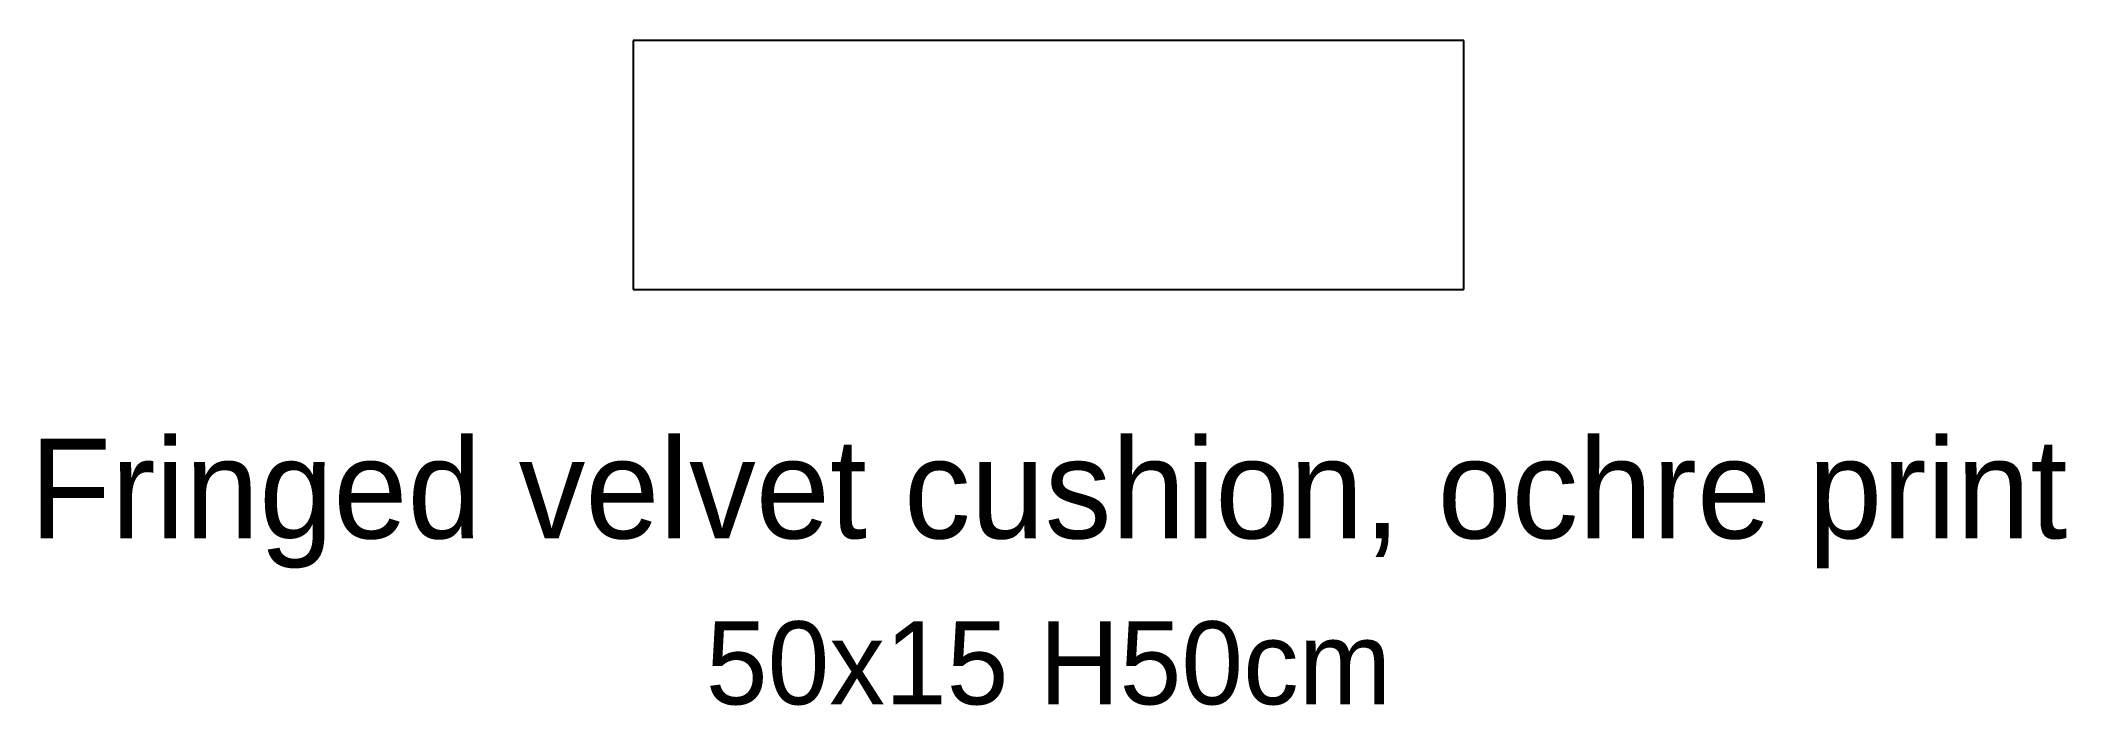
# Model space of a CAD drawing. Header units: centimetres. Extents: x -61 to 61, y -33 to 8.
import ezdxf
from ezdxf.enums import TextEntityAlignment as Align

# ---------------------------------------------------------------- set-up
doc = ezdxf.new("R2010")
doc.units = ezdxf.units.CM

# ---------------------------------------------------------------- blocks, each defined once
blk = doc.blocks.new('CUSHION_FRINGE')
at = {"layer": 'FURN_CUSHION'}
for p, q in [((25, 7.5), (-25, 7.5)), ((-25, 7.5), (-25, -7.5)), ((25, -7.5), (25, 7.5)), ((-25, -7.5), (25, -7.5))]:
    blk.add_line(p, q, dxfattribs=at)

msp = doc.modelspace()

# ---------------------------------------------------------------- block references
at = {"layer": 'FURN_CUSHION'}
msp.add_blockref('CUSHION_FRINGE', (0, 0), dxfattribs=at)

# ---------------------------------------------------------------- texts
at = {"layer": 'LABELS'}
for s, height, p in [('Fringed velvet cushion, ochre print', 6, (0, -22.5)), ('50x15 H50cm', 5, (0, -32.5))]:
    msp.add_text(s, height=height, dxfattribs=at).set_placement(p, align=Align.CENTER)

doc.saveas('drawing.dxf')
